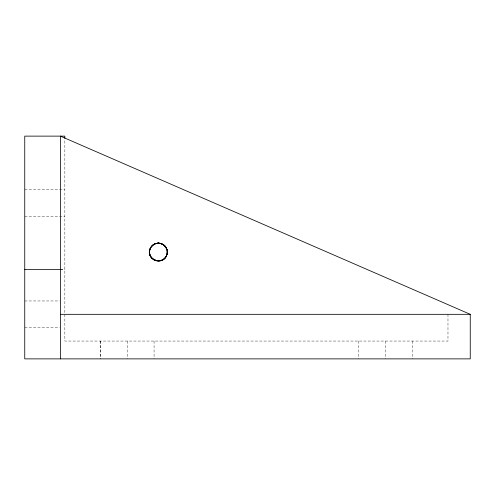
<?xml version="1.0" encoding="UTF-8"?>
<svg xmlns="http://www.w3.org/2000/svg" width="495" height="495" viewBox="0 0 495 495"><rect width="100%" height="100%" fill="white"/><g stroke="black" fill="none" stroke-linecap="round" stroke-linejoin="round"><path stroke-width="0.37" stroke-dasharray="2.48 1.86" d="M24.75 189.585L64.845 189.585M24.75 216.315L64.845 216.315M60.39 269.404L64.845 269.404M60.39 269.775L64.845 269.775M24.75 300.96L59.629 300.96M24.75 327.69L59.629 327.69M447.975 314.325L447.975 341.055L64.845 341.055L64.845 138.062M412.335 341.055L412.335 358.875M385.605 341.055L385.605 358.875M358.751 341.055L358.751 358.875M154.069 341.055L154.069 358.875M127.215 341.055L127.19 358.875M100.51 341.055L100.51 358.875M100.485 341.055L100.485 358.875"/><path stroke-width="0.74" d="M149.564 250.798C147.826 260.048 161.865 264.813 166.116 256.416M167.192 253.292L167.31 251.961M149.793 249.653C146.235 260.03 163.171 265.79 166.629 255.371M166.963 254.43L167.23 253.124M149.75 249.82L150.164 248.552M166.592 255.538L167.007 254.269M150.127 248.719L150.684 247.506M150.641 247.673L152.974 244.895L156.092 243.354A8.91 8.91 0 0 0 149.7 253.886A8.91 8.91 0 0 0 159.947 260.729A8.91 8.91 0 0 0 167.236 250.792L167.267 252.128A8.91 8.91 0 0 1 153.902 259.85A8.91 8.91 0 0 1 153.902 244.419C158.691 241.424 165.677 244.326 166.963 249.82M151.291 246.702L153.902 244.406A8.91 8.91 0 0 1 167.267 252.134M24.75 269.404L60.39 269.404M60.39 314.325L470.25 314.325L470.25 358.875L24.75 358.875L24.75 136.125L64.845 136.125L64.845 138.062M470.25 314.325L60.39 136.125L60.39 358.875M167.007 249.653L164.699 245.662L160.702 243.354A8.91 8.91 0 0 1 167.007 249.647L167.192 250.965M158.4 243.051L157.237 243.132A8.91 8.91 0 0 1 159.563 243.119L158.4 243.051"/></g></svg>
